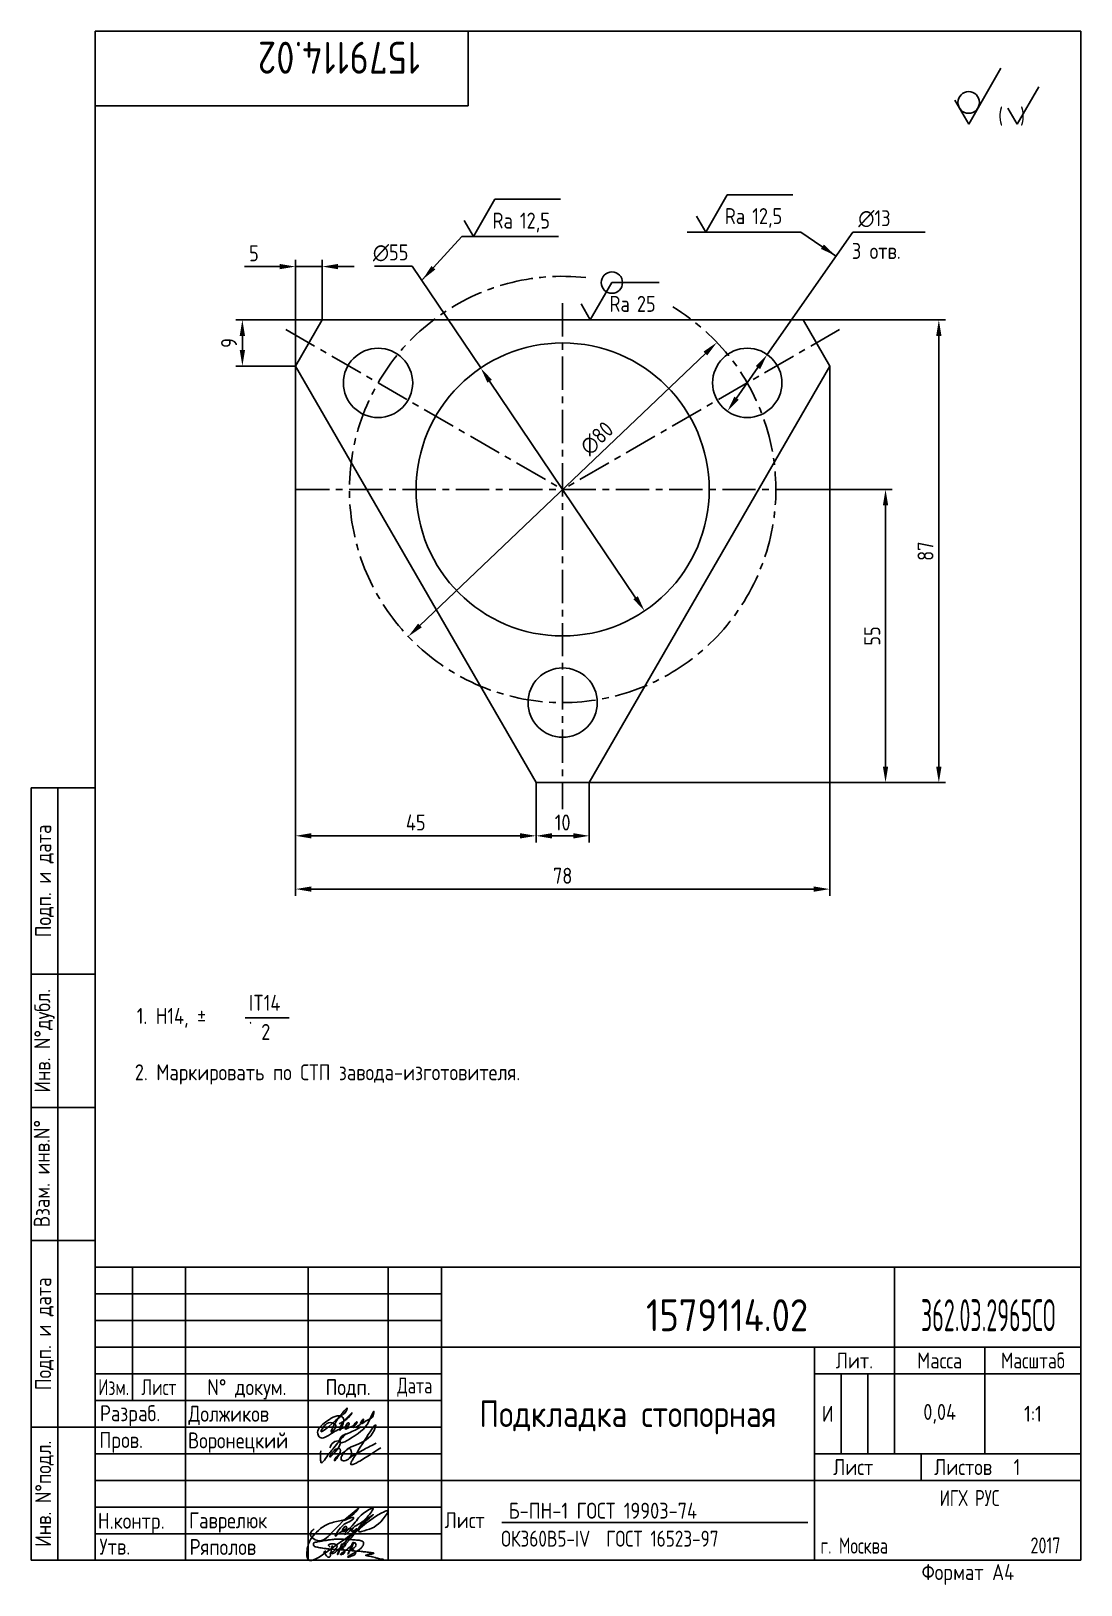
# Paper-space layout 'A4_protect' of a CAD drawing. Header units: millimetres. Extents: x 8 to 205, y 0 to 292.
# The model-space entities are those that its viewports show. They can reach past a viewport. Long polylines and large blocks are cut down to what shows.
import ezdxf
from ezdxf.enums import TextEntityAlignment as Align

# ---------------------------------------------------------------- set-up
doc = ezdxf.new("R2010")
doc.units = ezdxf.units.MM
doc.header["$LTSCALE"] = 5
doc.linetypes.add('CENTER', pattern=[2, 1.25, -0.25, 0.25, -0.25])
for name, color, linetype in [('Bord', 1, 'Continuous'), ('CEN', 5, 'CENTER'), ('Cont', 6, 'Continuous'), ('DIM', 7, 'Continuous'), ('Text', 3, 'Continuous'), ('Textb', 6, 'Continuous'), ('VPORTI', 7, 'Continuous'), ('ЂЂЊЉЂ', 3, 'Continuous')]:
    doc.layers.add(name, color=color, linetype=linetype)
doc.layers.get('VPORTI').off()
doc.styles.add('STANDART', font='simplex.shx', dxfattribs={"width": 0.85, "height": 3})
doc.styles.add('Style1', font='romans.shx', dxfattribs={"width": 0.8})
doc.dimstyles.new('Dia', dxfattribs={"dimtxt": 3, "dimasz": 3, "dimexe": 1.25, "dimexo": 0, "dimgap": 1, "dimtad": 1, "dimtoh": 1, "dimdec": 3, "dimtxsty": 'Style1', "dimcen": 2.5, "dimclrt": 3, "dimadec": 0, "dimazin": 0, "dimtfac": 1, "dimtdec": 3, "dimtmove": 0, "dimatfit": 2, "dimfxl": 1, "dimarcsym": 0})
doc.dimstyles.new('Lin', dxfattribs={"dimtxt": 3, "dimasz": 3, "dimexe": 1.25, "dimexo": 0, "dimgap": 1, "dimtad": 1, "dimdec": 3, "dimtxsty": 'Style1', "dimcen": 2.5, "dimclrt": 3, "dimadec": 0, "dimazin": 0, "dimtfac": 1, "dimtdec": 3, "dimtmove": 0, "dimatfit": 3, "dimldrblk": 'DOT', "dimfxl": 1, "dimarcsym": 0})

# ---------------------------------------------------------------- blocks, each defined once
blk = doc.blocks.new('A4')
at = {"layer": 'Bord'}
for p, q in [((20, 55), (85, 55)), ((20, 50), (85, 50)), ((20, 45), (85, 45)), ((160, 40), (160, 25)), ((165, 40), (165, 25)), ((20, 30), (85, 30)), ((20, 25), (85, 25)), ((20, 20), (85, 20)), ((20, 15), (85, 15)), ((20, 10), (85, 10))]:
    blk.add_line(p, q, dxfattribs=at)
at = {"layer": 'Cont'}
for p, q in [((205, 292), (20, 292)), ((20, 292), (20, 5)), ((90, 278), (90, 292)), ((205, 292), (205, 5)), ((20, 278), (90, 278)), ((8, 5), (8, 150)), ((8, 150), (20, 150)), ((13, 5), (13, 150)), ((8, 115), (20, 115)), ((20, 90), (8, 90)), ((20, 65), (8, 65)), ((205, 60), (20, 60)), ((20, 60), (205, 60)), ((27, 60), (27, 35)), ((37, 60), (37, 5)), ((60, 5), (60, 60)), ((75, 60), (75, 5)), ((85, 5), (85, 60)), ((170, 60), (170, 25)), ((85, 45), (205, 45)), ((155, 5), (155, 45)), ((187, 25), (187, 45)), ((20, 40), (85, 40)), ((205, 40), (155, 40)), ((85, 35), (20, 35)), ((20, 30), (8, 30)), ((155, 25), (205, 25)), ((175, 25), (175, 20)), ((205, 20), (85, 20)), ((20, 5), (8, 5)), ((205, 5), (20, 5))]:
    blk.add_line(p, q, dxfattribs=at)
at = {"layer": 'Text', "style": 'Style1', "width": 0.8}
for s, p in [('Подп. и дата', (10.5, 132.5)), ('Инв. N%%dдубл.', (10.5, 102.5)), ('Взам. инв.N%%d ', (10, 78.38)), ('Подп. и дата', (10.5, 47.5)), ('Инв. N%%dподл.', (10.5, 17.5))]:
    blk.add_text(s, height=3, rotation=90, dxfattribs=at).set_placement(p, align=Align.MIDDLE)
at = {"layer": 'Text', "style": 'Style1'}
for s, width, p in [('Лит.', 0.8, (162.5, 42.5)), ('Масса', 0.8, (178.5, 42.5)), ('Масштаб', 0.75, (196, 42.5)), ('Изм.', 0.7, (23.5, 37.5)), ('Лист', 0.7, (32, 37.5)), ('N%%d докум.', 0.8, (48.5, 37.5)), ('Подп.', 0.8, (67.5, 37.5)), ('Лист', 0.8, (162.27, 22.5)), ('Листов', 0.8, (182.9, 22.5))]:
    blk.add_text(s, height=3, dxfattribs=dict(at, width=width)).set_placement(p, align=Align.MIDDLE_CENTER)
at = {"layer": 'Text', "style": 'Style1', "width": 0.7}
for s, p in [('Дата', (80, 37.5)), ('ИГХ РУС', (184.12, 16.69))]:
    blk.add_text(s, height=3, dxfattribs=at).set_placement(p, align=Align.MIDDLE)
at = {"layer": 'Text', "style": 'Style1'}
for s, width, p in [('Разpаб.', 0.8, (20.92, 31.1)), ('Пpов.', 0.8, (20.84, 26.08)), ('Н.контp.', 0.8, (20.54, 10.92)), ('Утв.', 0.8, (20.84, 6.06)), ('г. Москва', 0.7, (156.13, 6.25)), ('Фоpмат А4', 0.8, (175.11, 1.29))]:
    blk.add_text(s, height=3, dxfattribs=dict(at, width=width)).set_placement(p)
for tag, p, width in [('ФИО', (39, 31), 0.8), ('ФИО', (39, 26), 0.8), ('ГОСТ_СОРТАМЕНТА', (98.19, 14), 0.8), ('ФИО', (39, 11), 0.8), ('ФИО', (39, 6), 0.8), ('200', (192.85, 6.29), 0.7)]:
    blk.add_attdef(tag, p, '', height=3, dxfattribs=dict(at, width=width))
at = {"layer": 'Text', "style": 'Style1', "width": 0.8}
for tag, p in [('И', (157.49, 32.5)), ('700', (178.5, 32.5)), ('1:20', (196, 32.5))]:
    blk.add_attdef(tag, text='', height=3, dxfattribs=at).set_placement(p, align=Align.MIDDLE)
blk.add_attdef('Сборочный_чертеж', text='', height=3, dxfattribs=at).set_placement((120, 21.3), align=Align.CENTER)
for tag, p in [('1', (171.12, 22.5)), ('2', (193, 22.5))]:
    blk.add_attdef(tag, text='', height=3, dxfattribs=at).set_placement(p, align=Align.MIDDLE_CENTER)
blk.add_attdef('ЛИСТ', text='', height=3, dxfattribs=at).set_placement((85.99, 12.5), align=Align.MIDDLE_LEFT)
at = {"layer": 'Text', "style": 'Style1', "width": 0.7}
blk.add_attdef('%%OГОСТ_ТЕХ._ТРЕБОВАНИЙ', text='', height=3, dxfattribs=at).set_placement((98.19, 8), align=Align.BOTTOM_LEFT)
at = {"layer": 'Textb', "style": 'Style1', "width": 0.8}
blk.add_attdef('1234567', (81, 290), '', height=6, rotation=180, dxfattribs=at)
blk.add_attdef('1234567', (123.4, 48), '', height=6, dxfattribs=at)
for tag, height, p in [('123ХЯ', 6, (183.62, 48)), ('НАИМЕНОВАНИЕ', 5, (120, 30))]:
    blk.add_attdef(tag, text='', height=height, dxfattribs=at).set_placement(p, align=Align.CENTER)
blk = doc.blocks.new('sherISO_12')
at = {"layer": 'Cont'}
for q in [(-15, -6.96), (-23.66, -12.96)]:
    blk.add_line((-21.06, -17.46), q, dxfattribs=at)
blk.add_circle((-21.06, -13.39), 2.03, dxfattribs=at)
at = {"layer": 'Text'}
for q in [(-7.92, -10.46), (-13.69, -14.46)]:
    blk.add_line((-11.96, -17.46), q, dxfattribs=at)
at = {"layer": 'Text', "style": 'Style1', "width": 0.8}
blk.add_text('(  )', height=3, dxfattribs=at).set_placement((-15.53, -17.46))
blk = doc.blocks.new('A$C63F45750')
at = {"layer": 'Text'}
for points, knots in [([(3.17, 2.37), (3.12, 2.38), (3.04, 2.41), (2.94, 2.5), (2.85, 2.57), (2.79, 2.69), (2.87, 2.77), (2.99, 2.84), (3.16, 2.89), (3.36, 2.93), (3.6, 2.95), (3.82, 2.92), (4.05, 2.87), (4.25, 2.78), (4.45, 2.63), (4.46, 2.42), (4.38, 2.26), (4.28, 2.1), (4.17, 1.94), (4.03, 1.78), (3.89, 1.62), (3.75, 1.52), (3.63, 1.43), (3.49, 1.36), (3.35, 1.3), (3.24, 1.25), (3.16, 1.21), (3.12, 1.15), (3.19, 1.1), (3.27, 1.09), (3.4, 1.07), (3.55, 1.07), (3.72, 1.12), (3.92, 1.19), (4.1, 1.34), (4.26, 1.51), (4.44, 1.65), (4.59, 1.81), (4.74, 1.93), (4.84, 2.04), (4.93, 2.14), (5.07, 2.29), (5.19, 2.53), (5.28, 2.68), (5.35, 2.96), (5.23, 2.66), (5.2, 2.44), (5.04, 2.09), (4.95, 1.81), (4.86, 1.57), (4.75, 1.31), (4.67, 1.12), (4.46, 0.78), (4.62, 1.17), (4.71, 1.45), (4.88, 1.74), (5.01, 2), (5.08, 2.19), (5.19, 2.4), (5.32, 2.58), (5.4, 2.75), (5.52, 2.89), (5.65, 3.04), (5.85, 3.1), (6.02, 3.03), (6.08, 2.87), (6.03, 2.7), (5.9, 2.51), (5.7, 2.37), (5.55, 2.23), (5.4, 2.17), (5.31, 2.12), (5.12, 2.09), (5.35, 2.07), (5.48, 2), (5.64, 1.93), (5.75, 1.8), (5.85, 1.67), (5.89, 1.54), (5.89, 1.37), (5.8, 1.2), (5.63, 1.06), (5.41, 0.94), (5.23, 0.86), (5.02, 0.92), (5.13, 1.1), (5.28, 1.16), (5.44, 1.27), (5.61, 1.36), (5.74, 1.46), (5.86, 1.53), (5.95, 1.61), (6.05, 1.69), (6.15, 1.77), (6.28, 1.87), (6.46, 2.02), (6.65, 2.19), (6.83, 2.37), (6.98, 2.49), (7.11, 2.61), (7.2, 2.74), (7.32, 2.84), (7.42, 2.97), (7.48, 3.08), (7.48, 3.27), (7.34, 3.08), (7.28, 2.94), (7.18, 2.69), (7.1, 2.46), (7, 2.22), (6.93, 1.98), (6.83, 1.78), (6.73, 1.55), (6.67, 1.34), (6.6, 1.14), (6.56, 1.03), (6.39, 0.99), (6.62, 1.33), (6.75, 1.54), (6.93, 1.87), (7.05, 2.08), (7.18, 2.32), (7.33, 2.6), (7.47, 2.89), (7.6, 3.07), (7.79, 3.18), (7.95, 3.01), (8, 2.81), (7.99, 2.62), (7.94, 2.46), (7.83, 2.33), (7.69, 2.22), (7.53, 2.11), (7.37, 2.03), (7.21, 1.99), (7.11, 1.97), (6.89, 1.98), (7.07, 1.94), (7.15, 1.9), (7.27, 1.88), (7.39, 1.84), (7.52, 1.81), (7.62, 1.72), (7.7, 1.62), (7.78, 1.51), (7.83, 1.39), (7.87, 1.26), (7.88, 1.13), (7.86, 0.99), (7.75, 0.88), (7.6, 0.77), (7.4, 0.73), (7.19, 0.66), (6.97, 0.55), (6.71, 0.48), (6.57, 0.44), (6.42, 0.42), (6.52, 0.58), (6.61, 0.64), (6.81, 0.78), (7.06, 0.89), (7.33, 1.04), (7.55, 1.16), (7.7, 1.24), (7.84, 1.32), (7.99, 1.43), (8.21, 1.58), (8.48, 1.76), (8.74, 1.95), (8.97, 2.12), (9.1, 2.29), (9.23, 2.44), (9.3, 2.6), (9.37, 2.74), (9.42, 2.92), (9.45, 3.13), (9.21, 3.48), (8.67, 3.59), (8.09, 3.63), (7.57, 3.66), (7.06, 3.74), (6.57, 3.75), (6.09, 3.74), (5.67, 3.78), (5.28, 3.78), (4.96, 3.81), (4.65, 3.83), (4.31, 3.82), (3.97, 3.79), (3.61, 3.74), (3.22, 3.67), (2.86, 3.66), (2.53, 3.61), (2.18, 3.52), (1.78, 3.54), (1.38, 3.37), (0.96, 3.35), (0.58, 3.24), (0.25, 3.19), (0.03, 3.06), (-0.03, 2.83), (0.02, 2.6), (0.26, 2.38), (0.59, 2.33), (1, 2.2), (1.48, 2.15), (1.93, 2.05), (2.35, 2.02), (2.72, 2.01), (3.11, 1.94), (3.68, 1.94), (4.25, 1.83), (4.91, 1.87), (5.53, 1.76), (6.13, 1.72), (6.73, 1.71), (7.32, 1.62), (7.99, 1.55), (8.64, 1.54), (9.16, 1.46), (9.61, 1.42), (10.03, 1.4), (10.41, 1.32), (10.73, 1.29), (11.01, 1.24), (11.18, 1.23), (11.42, 1.14), (11.18, 1.06), (11.01, 1.03), (10.71, 0.98), (10.37, 0.92), (10.1, 0.91), (9.65, 0.75), (10.22, 0.67), (10.54, 0.59), (11.08, 0.47), (11.61, 0.35), (12.17, 0.15), (12.64, 0.08), (12.98, 0.03), (13.11, 0.01), (13.18, 0)], [0, 0, 0, 0, 0.153866, 0.270441, 0.388867, 0.510533, 0.592156, 0.71333, 0.90842, 1.11344, 1.349254, 1.61246, 1.782219, 2.047249, 2.291879, 2.451528, 2.651081, 2.806158, 3.017979, 3.227348, 3.462381, 3.633009, 3.75766, 3.920516, 4.080796, 4.214529, 4.291786, 4.349969, 4.397594, 4.50822, 4.594826, 4.799244, 4.954392, 5.128468, 5.437537, 5.632649, 5.842485, 6.094987, 6.293219, 6.410959, 6.551192, 6.687808, 7.022147, 7.294342, 7.425356, 7.52079, 7.946481, 8.313051, 8.59833, 8.833695, 9.090496, 9.427695, 9.601191, 9.883219, 10.093306, 10.673943, 10.798776, 10.974628, 11.287247, 11.486184, 11.648652, 11.848902, 12.027194, 12.25348, 12.40059, 12.537783, 12.716293, 12.91523, 13.208551, 13.438489, 13.549668, 13.67779, 13.77127, 13.930001, 14.029091, 14.272112, 14.434836, 14.547084, 14.739051, 14.830983, 15.061241, 15.268922, 15.500489, 15.788979, 15.879568, 16.024283, 16.221854, 16.418714, 16.593102, 16.783247, 16.91018, 17.018213, 17.135263, 17.278205, 17.430482, 17.620087, 17.979626, 18.191789, 18.388716, 18.565718, 18.714854, 18.857929, 19.039974, 19.171375, 19.283034, 19.400085, 19.618058, 19.882245, 20.150781, 20.377854, 20.649532, 20.89723, 21.042543, 21.40016, 21.557817, 21.667145, 21.752781, 21.926256, 22.412297, 22.813145, 22.961412, 23.171289, 23.607257, 23.940428, 24.110007, 24.291214, 24.48084, 24.697609, 24.904078, 25.034245, 25.218018, 25.407651, 25.573473, 25.787447, 25.930292, 26.051316, 26.18846, 26.285312, 26.406799, 26.52425, 26.630463, 26.793722, 26.898606, 27.029313, 27.171012, 27.314101, 27.419918, 27.580557, 27.709367, 27.829268, 28.024364, 28.266961, 28.41242, 28.705761, 28.989137, 29.187748, 29.233768, 29.332802, 29.529535, 29.667094, 30.039923, 30.332117, 30.61061, 30.769982, 30.856778, 31.109923, 31.313488, 31.656425, 32.066331, 32.296628, 32.49714, 32.710276, 32.891468, 33.014834, 33.177747, 33.444503, 33.618009, 34.409008, 34.914636, 35.419802, 35.95397, 36.458179, 36.88069, 37.388403, 37.738353, 38.034261, 38.353468, 38.693154, 39.037638, 39.391136, 39.787481, 40.203773, 40.488977, 40.784975, 41.26625, 41.668005, 42.070065, 42.499388, 42.869834, 43.079573, 43.213439, 43.554591, 43.717296, 44.153724, 44.506336, 45.019111, 45.587859, 45.90191, 46.270392, 46.703958, 47.093115, 47.952647, 48.44014, 49.079253, 49.808223, 50.268654, 50.851051, 51.604831, 52.298429, 52.776925, 53.1907, 53.661988, 54.042386, 54.348524, 54.616841, 54.853814, 54.983777, 55.126096, 55.333328, 55.613101, 56.008732, 56.315809, 56.59982, 56.87931, 57.399251, 57.889617, 58.432507, 59.066698, 59.660314, 59.862668, 60.07277, 60.07277, 60.07277, 60.07277]), ([(2.31, 1.53), (2.26, 1.52), (2.17, 1.51), (2.06, 1.48), (1.93, 1.38), (2.07, 1.25), (2.14, 1.11), (2.26, 0.93), (2.39, 0.72), (2.57, 0.54), (2.71, 0.44), (2.86, 0.4), (3.02, 0.43), (3.14, 0.54), (3.21, 0.79), (3.25, 1.07), (3.31, 1.4), (3.35, 1.67), (3.38, 1.92), (3.47, 2.19), (3.5, 2.43), (3.54, 2.59), (3.56, 2.64)], [0, 0, 0, 0, 0.15847, 0.269731, 0.363591, 0.555514, 0.688037, 0.848606, 1.204359, 1.433632, 1.58673, 1.729549, 1.880686, 2.057874, 2.19169, 2.63505, 2.928153, 3.184121, 3.441863, 3.696117, 4.025873, 4.178055, 4.178055, 4.178055, 4.178055])]:
    blk.add_open_spline(points, degree=3, knots=knots, dxfattribs=at)
blk = doc.blocks.new('A$C6CF913E7')
at = {"layer": 'Text'}
blk.add_circle((0, 0), 2, dxfattribs=at)
blk = doc.blocks.new('sherISO_07')
at = {"layer": 'Text'}
blk.add_line((4.04, 7), (12.93, 7), dxfattribs=at)
blk.add_lwpolyline([(-1.73, 3), (0, 0), (4.04, 7)], dxfattribs=at)
blk.add_blockref('A$C6CF913E7', (4.04, 7))
at = {"layer": 'Text', "style": 'Style1', "width": 0.8}
blk.add_text('Ra', height=3, dxfattribs=at).set_placement((3.58, 1.5))
blk.add_attdef('25', (8.73, 1.5), '', height=3, dxfattribs=at)
blk = doc.blocks.new('*D29')
at = {"layer": 'Defpoints', "color": 0, "transparency": 16777216}
for p in [(893.89, 201.13), (898.89, 191.13), (893.89, 182.47)]:
    blk.add_point(p, dxfattribs=at)
at = {"layer": 'DIM', "color": 0, "lineweight": -2, "transparency": 16777216}
for p, q in [((893.89, 182.47), (893.89, 202.38)), ((898.89, 191.13), (898.89, 202.38)), ((890.89, 201.13), (884.29, 201.13)), ((898.89, 201.13), (893.89, 201.13)), ((901.89, 201.13), (904.89, 201.13))]:
    blk.add_line(p, q, dxfattribs=at)
at = {"layer": 'DIM', "color": 0, "transparency": 16777216}
for points in [[(890.89, 201.63), (890.89, 200.63), (893.89, 201.13)], [(901.89, 201.63), (901.89, 200.63), (898.89, 201.13)]]:
    blk.add_solid(points, dxfattribs=at)
at = {"layer": 'DIM', "color": 3, "transparency": 16777216, "insert": (886.09, 203.63), "char_height": 3, "attachment_point": 5, "style": 'Style1'}
blk.add_mtext('5', dxfattribs=at)
blk = doc.blocks.new('*D30')
at = {"layer": 'Defpoints', "color": 0, "transparency": 16777216}
for p in [(898.89, 191.13), (883.92, 182.47), (893.89, 182.47)]:
    blk.add_point(p, dxfattribs=at)
at = {"layer": 'DIM', "color": 0, "lineweight": -2, "transparency": 16777216}
for p, q in [((898.89, 191.13), (882.67, 191.13)), ((883.92, 188.13), (883.92, 185.47)), ((893.89, 182.47), (882.67, 182.47))]:
    blk.add_line(p, q, dxfattribs=at)
at = {"layer": 'DIM', "color": 0, "transparency": 16777216}
for points in [[(883.42, 188.13), (884.42, 188.13), (883.92, 191.13)], [(883.42, 185.47), (884.42, 185.47), (883.92, 182.47)]]:
    blk.add_solid(points, dxfattribs=at)
at = {"layer": 'DIM', "color": 3, "transparency": 16777216, "insert": (881.42, 186.8), "char_height": 3, "attachment_point": 5, "rotation": 90, "style": 'Style1'}
blk.add_mtext('9', dxfattribs=at)
blk = doc.blocks.new('_Dot')
at = {"color": 0, "linetype": 'ByBlock', "lineweight": -2}
blk.add_line((-0.5, 0), (-1, 0), dxfattribs=at)
at = {"color": 0, "linetype": 'ByBlock', "const_width": 0.5}
blk.add_lwpolyline([(-0.25, 0, 1), (0.25, 0, 1)], format="xyb", close=True, dxfattribs=at)
blk = doc.blocks.new('*D31')
at = {"layer": 'Defpoints', "color": 0, "transparency": 16777216}
for p in [(939.02, 104.3), (949.02, 104.3), (949.02, 94.3)]:
    blk.add_point(p, dxfattribs=at)
at = {"layer": 'DIM', "color": 0, "lineweight": -2, "transparency": 16777216}
for p, q in [((939.02, 104.3), (939.02, 93.05)), ((949.02, 104.3), (949.02, 93.05)), ((942.02, 94.3), (946.02, 94.3))]:
    blk.add_line(p, q, dxfattribs=at)
at = {"layer": 'DIM', "color": 0, "transparency": 16777216}
for points in [[(942.02, 94.8), (942.02, 93.8), (939.02, 94.3)], [(946.02, 94.8), (946.02, 93.8), (949.02, 94.3)]]:
    blk.add_solid(points, dxfattribs=at)
at = {"layer": 'DIM', "color": 3, "transparency": 16777216, "insert": (944.02, 96.8), "char_height": 3, "attachment_point": 5, "style": 'Style1'}
blk.add_mtext('10', dxfattribs=at)
blk = doc.blocks.new('*D32')
at = {"layer": 'Defpoints', "color": 0, "transparency": 16777216}
for p in [(893.89, 182.47), (994.15, 182.47), (994.15, 84.3)]:
    blk.add_point(p, dxfattribs=at)
at = {"layer": 'DIM', "color": 0, "lineweight": -2, "transparency": 16777216}
for p, q in [((893.89, 182.47), (893.89, 83.05)), ((994.15, 182.47), (994.15, 83.05)), ((896.89, 84.3), (991.15, 84.3))]:
    blk.add_line(p, q, dxfattribs=at)
at = {"layer": 'DIM', "color": 0, "transparency": 16777216}
for points in [[(896.89, 84.8), (896.89, 83.8), (893.89, 84.3)], [(991.15, 84.8), (991.15, 83.8), (994.15, 84.3)]]:
    blk.add_solid(points, dxfattribs=at)
at = {"layer": 'DIM', "color": 3, "transparency": 16777216, "insert": (944.02, 86.8), "char_height": 3, "attachment_point": 5, "style": 'Style1'}
blk.add_mtext('78', dxfattribs=at)
blk = doc.blocks.new('*D33')
at = {"layer": 'Defpoints', "color": 0, "transparency": 16777216}
for p in [(893.89, 116.65), (939.02, 104.3), (893.89, 94.3)]:
    blk.add_point(p, dxfattribs=at)
at = {"layer": 'DIM', "color": 0, "lineweight": -2, "transparency": 16777216}
for p, q in [((893.89, 116.65), (893.89, 93.05)), ((939.02, 104.3), (939.02, 93.05)), ((936.02, 94.3), (896.89, 94.3))]:
    blk.add_line(p, q, dxfattribs=at)
at = {"layer": 'DIM', "color": 0, "transparency": 16777216}
for points in [[(896.89, 94.8), (896.89, 93.8), (893.89, 94.3)], [(936.02, 94.8), (936.02, 93.8), (939.02, 94.3)]]:
    blk.add_solid(points, dxfattribs=at)
at = {"layer": 'DIM', "color": 3, "transparency": 16777216, "insert": (916.45, 96.8), "char_height": 3, "attachment_point": 5, "style": 'Style1'}
blk.add_mtext('45', dxfattribs=at)
blk = doc.blocks.new('*D34')
at = {"layer": 'Defpoints', "color": 0, "transparency": 16777216}
for p in [(988.34, 159.3), (1004.61, 159.3), (949.02, 104.3)]:
    blk.add_point(p, dxfattribs=at)
at = {"layer": 'DIM', "color": 0, "lineweight": -2, "transparency": 16777216}
for p, q in [((988.34, 159.3), (1005.86, 159.3)), ((1004.61, 107.3), (1004.61, 156.3)), ((949.02, 104.3), (1005.86, 104.3))]:
    blk.add_line(p, q, dxfattribs=at)
at = {"layer": 'DIM', "color": 0, "transparency": 16777216}
for points in [[(1004.11, 156.3), (1005.11, 156.3), (1004.61, 159.3)], [(1004.11, 107.3), (1005.11, 107.3), (1004.61, 104.3)]]:
    blk.add_solid(points, dxfattribs=at)
at = {"layer": 'DIM', "color": 3, "transparency": 16777216, "insert": (1002.11, 131.8), "char_height": 3, "attachment_point": 5, "rotation": 90, "style": 'Style1'}
blk.add_mtext('55', dxfattribs=at)
blk = doc.blocks.new('*D35')
at = {"layer": 'Defpoints', "color": 0, "transparency": 16777216}
for p in [(989.15, 191.13), (949.02, 104.3), (1014.61, 104.3)]:
    blk.add_point(p, dxfattribs=at)
at = {"layer": 'DIM', "color": 0, "lineweight": -2, "transparency": 16777216}
for p, q in [((989.15, 191.13), (1015.86, 191.13)), ((1014.61, 188.13), (1014.61, 107.3)), ((949.02, 104.3), (1015.86, 104.3))]:
    blk.add_line(p, q, dxfattribs=at)
at = {"layer": 'DIM', "color": 0, "transparency": 16777216}
for points in [[(1014.11, 188.13), (1015.11, 188.13), (1014.61, 191.13)], [(1014.11, 107.3), (1015.11, 107.3), (1014.61, 104.3)]]:
    blk.add_solid(points, dxfattribs=at)
at = {"layer": 'DIM', "color": 3, "transparency": 16777216, "insert": (1012.11, 147.72), "char_height": 3, "attachment_point": 5, "rotation": 90, "style": 'Style1'}
blk.add_mtext('87', dxfattribs=at)
blk = doc.blocks.new('*D36')
at = {"layer": 'Defpoints', "color": 0, "transparency": 16777216}
for p in [(928.64, 182.1), (959.39, 136.5)]:
    blk.add_point(p, dxfattribs=at)
at = {"layer": 'DIM', "color": 0, "lineweight": -2, "transparency": 16777216}
for p, q in [((915.77, 201.2), (908.71, 201.2)), ((928.64, 182.1), (915.77, 201.2)), ((957.72, 138.99), (930.32, 179.62))]:
    blk.add_line(p, q, dxfattribs=at)
at = {"layer": 'DIM', "color": 0, "transparency": 16777216}
for points in [[(930.74, 179.9), (929.91, 179.34), (928.64, 182.1)], [(958.13, 139.27), (957.3, 138.71), (959.39, 136.5)]]:
    blk.add_solid(points, dxfattribs=at)
at = {"layer": 'DIM', "color": 3, "transparency": 16777216, "insert": (911.74, 203.7), "char_height": 3, "attachment_point": 5, "style": 'Style1'}
blk.add_mtext('∅55', dxfattribs=at)
blk = doc.blocks.new('sherISO_01')
at = {"layer": 'Text'}
blk.add_line((4.04, 7), (16.36, 7), dxfattribs=at)
blk.add_lwpolyline([(-1.73, 3), (0, 0), (4.04, 7)], dxfattribs=at)
at = {"layer": 'Text', "style": 'Style1', "width": 0.8}
blk.add_text('Ra', height=3, dxfattribs=at).set_placement((3.58, 1.5))
blk.add_attdef('12,5', (8.73, 1.5), '', height=3, dxfattribs=at)
blk = doc.blocks.new('*D37')
at = {"layer": 'Defpoints', "color": 0, "transparency": 16777216}
for p in [(982.39, 184.63), (974.93, 173.98)]:
    blk.add_point(p, dxfattribs=at)
at = {"layer": 'DIM', "color": 0, "lineweight": -2, "transparency": 16777216}
for p, q in [((982.39, 184.63), (998.49, 207.61)), ((998.49, 207.61), (1005.54, 207.61)), ((976.65, 176.44), (980.67, 182.17))]:
    blk.add_line(p, q, dxfattribs=at)
at = {"layer": 'DIM', "color": 0, "transparency": 16777216}
for points in [[(980.26, 182.46), (981.08, 181.88), (982.39, 184.63)], [(976.24, 176.72), (977.06, 176.15), (974.93, 173.98)]]:
    blk.add_solid(points, dxfattribs=at)
at = {"layer": 'DIM', "color": 3, "transparency": 16777216, "insert": (1002.52, 210.11), "char_height": 3, "attachment_point": 5, "style": 'Style1'}
blk.add_mtext('∅13', dxfattribs=at)
blk = doc.blocks.new('*D38')
at = {"layer": 'Defpoints', "color": 0, "transparency": 16777216}
for p in [(972.98, 186.9), (915.06, 131.71)]:
    blk.add_point(p, dxfattribs=at)
at = {"layer": 'DIM', "color": 0, "lineweight": -2, "transparency": 16777216}
blk.add_line((917.23, 133.78), (970.81, 184.83), dxfattribs=at)
at = {"layer": 'DIM', "color": 0, "transparency": 16777216}
for points in [[(970.46, 185.19), (971.15, 184.47), (972.98, 186.9)], [(916.89, 134.14), (917.58, 133.42), (915.06, 131.71)]]:
    blk.add_solid(points, dxfattribs=at)
at = {"layer": 'DIM', "color": 3, "transparency": 16777216, "insert": (950.45, 168.89), "char_height": 3, "attachment_point": 5, "rotation": 43.6168, "style": 'Style1'}
blk.add_mtext('∅80', dxfattribs=at)

msp = doc.modelspace()

# ---------------------------------------------------------------- linework, layer by layer
at = {"layer": 'CEN'}
for p, q in [((944.0197, 194.2378), (944.0197, 99.3038)), ((892.0581, 189.3038), (944.0197, 159.3038)), ((995.9812, 189.3038), (944.0197, 159.3038)), ((893.9883, 159.3038), (994.051, 159.3038))]:
    msp.add_line(p, q, dxfattribs=at)
msp.add_arc((944.0197, 159.3038), 40, 83.757624, 58.888573, dxfattribs=at)
at = {"layer": 'Cont'}
for p, q in [((898.8883, 191.1339), (893.8883, 182.4737)), ((989.1511, 191.1339), (898.8883, 191.1339)), ((994.1511, 182.4737), (989.1511, 191.1339)), ((893.8883, 182.4737), (939.0197, 104.3038)), ((949.0197, 104.3038), (994.1511, 182.4737)), ((939.0197, 104.3038), (949.0197, 104.3038))]:
    msp.add_line(p, q, dxfattribs=at)
for centre, radius in [((944.0197, 159.3038), 27.5), ((909.3786, 179.3038), 6.5), ((978.6607, 179.3038), 6.5), ((944.0197, 119.3038), 6.5)]:
    msp.add_circle(centre, radius, dxfattribs=at)
at = {"layer": 'DIM'}
msp.add_line((1002.5157, 207.6083), (1012.0448, 207.6083), dxfattribs=at)

# ---------------------------------------------------------------- block references
at = {"layer": 'Text'}
for name, p, values in [('sherISO_01', (927.2698, 206.7598), {'12,5': '12,5'}), ('sherISO_01', (970.8602, 207.6083), {'12,5': '12,5'}), ('sherISO_07', (949.2131, 191.1339), {'25': '25'})]:
    msp.add_blockref(name, p, dxfattribs=at).add_auto_attribs(values)

# ---------------------------------------------------------------- texts
at = {"layer": 'Text', "style": 'Style1', "width": 0.8}
msp.add_text('3 отв.', height=3, dxfattribs=at).set_placement((998.2854, 202.5594))

# ---------------------------------------------------------------- dimensions: what is measured, and where the dimension line sits
at = {"layer": 'DIM'}
for p1, p2, picture, middle in [((974.9315, 173.98), (982.3899, 184.6276), '*D37', (1002.5157, 207.6083)), ((959.3948, 136.5035), (928.6446, 182.1042), '*D36', (911.739, 201.2)), ((915.0609, 131.7106), (972.9785, 186.8971), '*D38', (952.1786, 167.078))]:
    dim = msp.add_diameter_dim_2p(p1=p1, p2=p2, dimstyle='Dia', dxfattribs=at)
    dim.commit()
    dim.dimension.update_dxf_attribs({"geometry": picture, "text_midpoint": middle, "dimtype": 163})
for base, p1, p2, picture, middle in [((893.8883, 201.1339), (898.8883, 191.1339), (893.8883, 182.4737), '*D29', (886.0883, 203.6339)), ((949.0197, 94.3038), (939.0197, 104.3038), (949.0197, 104.3038), '*D31', (944.0197, 96.8038))]:
    dim = msp.add_linear_dim(base=base, p1=p1, p2=p2, dimstyle='Dia', dxfattribs=at)
    dim.commit()
    dim.dimension.update_dxf_attribs({"geometry": picture, "text_midpoint": middle})
for base, p1, p2, dimstyle, picture, middle in [((883.9158, 182.4737), (898.8883, 191.1339), (893.8883, 182.4737), 'Lin', '*D30', (881.4158, 186.8038)), ((1014.6054, 104.3038), (989.1511, 191.1339), (949.0197, 104.3038), 'Dia', '*D35', (1012.1054, 147.7189))]:
    dim = msp.add_linear_dim(base=base, p1=p1, p2=p2, angle=90, dimstyle=dimstyle, override={"dimdec": 0}, dxfattribs=at)
    dim.commit()
    dim.dimension.update_dxf_attribs({"geometry": picture, "text_midpoint": middle})
dim = msp.add_linear_dim(base=(994.1511, 84.3038), p1=(893.8883, 182.4737), p2=(994.1511, 182.4737), text='78', dimstyle='Dia', override={"dimdec": 0}, dxfattribs=at)
dim.commit()
dim.dimension.update_dxf_attribs({"geometry": '*D32', "text_midpoint": (944.0197, 86.8038)})
dim = msp.add_linear_dim(base=(1004.6054, 159.3038), p1=(949.0197, 104.3038), p2=(988.3376, 159.3038), angle=90, dimstyle='Dia', dxfattribs=at)
dim.commit()
dim.dimension.update_dxf_attribs({"geometry": '*D34', "text_midpoint": (1002.1054, 131.8038)})
dim = msp.add_linear_dim(base=(893.8883, 94.3038), p1=(939.0197, 104.3038), p2=(893.8883, 116.6475), dimstyle='Lin', override={"dimdec": 0}, dxfattribs=at)
dim.commit()
dim.dimension.update_dxf_attribs({"geometry": '*D33', "text_midpoint": (916.454, 96.8038)})

# ---------------------------------------------------------------- leaders
for points in [[(995.2423, 203.1726), (988.7051, 207.6083), (967.3949, 207.6083)], [(917.7308, 198.7012), (925.1174, 206.7598), (943.2185, 206.7598)]]:
    msp.add_leader(points, dimstyle='Dia', override={"dimgap": 1, "dimtad": 0}, dxfattribs=at)

psp = doc.layouts.new('A4_protect')

# ---------------------------------------------------------------- linework, layer by layer
at = {"layer": 'Cont'}
for p, q in [((205, 292), (205, 5)), ((20, 60), (20, 150.81))]:
    psp.add_line(p, q, dxfattribs=at)
at = {"layer": 'Text'}
psp.add_line((48.2, 106.84), (56.46, 106.84), dxfattribs=at)
for points, knots in [([(69.96, 30.07), (69.2, 29.65), (67.89, 28.93), (66.01, 28.35), (65.69, 26.41), (70.62, 29.52), (70.95, 30.13), (72.36, 33.15), (72.32, 31.72), (71.45, 31.59), (69.26, 30.12), (70.57, 31.87), (70.04, 30.35), (67.51, 29.25), (69.4, 31.42), (68.86, 30.22), (68.13, 30.25), (66.26, 29.01), (67.6, 31.27), (67.72, 30.17), (65.82, 29.73), (64.54, 28.9), (62.4, 27.55), (61.35, 29.28), (62.85, 30.7), (64.26, 31.66), (65.54, 32.3), (66.5, 31.89), (66.91, 30.89), (65.61, 28.58), (66.31, 30.87), (66.91, 31.32), (68.56, 33.13), (67.57, 31.68), (66.84, 31.14), (66.04, 30.74), (65.79, 30.62)], [0, 0, 0, 0, 2.703743, 4.672825, 5.02799, 7.955933, 13.437489, 13.883188, 14.189441, 16.413959, 17.478513, 18.47964, 18.959294, 20.910841, 22.003091, 22.470554, 23.533771, 24.710748, 26.01626, 26.201331, 27.488187, 30.382065, 32.258784, 33.069724, 35.439902, 37.010787, 38.612861, 39.32109, 39.818865, 41.83144, 42.782113, 44.494961, 45.867914, 46.467245, 48.290622, 49.101188, 49.101188, 49.101188, 49.101188]), ([(64.31, 29.29), (64.73, 30.21), (65.27, 31.39), (67.54, 33.96), (67.09, 32.79), (65.58, 31.76), (61.38, 27.65), (63.03, 30.4), (64.01, 31.08), (65.57, 30.39), (64.93, 29.58), (64.41, 28.89), (64.25, 29.16), (64.29, 29.24), (64.31, 29.29)], [0, 0, 0, 0, 4.062617, 5.226919, 5.800291, 6.663227, 11.774431, 12.938639, 14.11351, 15.354081, 16.396133, 16.918576, 17.03251, 17.182794, 17.182794, 17.182794, 17.182794]), ([(64.04, 26.1), (64.2, 26.48), (64.52, 27.23), (67.02, 27.79), (65.21, 25.34), (63.7, 24), (64.75, 26), (66.89, 26.07), (64.42, 22.77), (65.48, 24.98), (66.65, 24.88), (67.62, 26.38), (68.46, 25), (67.62, 23.67), (65.59, 23.66), (67.17, 26.07), (69.58, 26.74), (71.95, 28.02), (73.44, 32.45), (69.66, 25.92), (66.99, 21.78), (70.46, 24.05), (73.6, 26.1)], [0, 0, 0, 0, 1.213353, 2.399709, 5.497648, 5.861317, 7.611627, 8.43806, 10.837371, 11.583123, 13.461301, 14.534506, 15.162086, 17.217848, 17.944717, 20.123775, 21.948027, 26.460707, 27.144718, 34.52243, 35.159468, 41.304292, 41.304292, 41.304292, 41.304292]), ([(62.35, 25.54), (62.31, 25.09), (62.25, 24.43), (62.4, 22.89), (63.74, 24.79), (64.87, 26.22), (66.25, 27.83), (67.05, 28.77)], [0, 0, 0, 0, 1.523947, 2.237958, 3.351836, 5.856423, 9.374056, 9.374056, 9.374056, 9.374056]), ([(72.78, 26.99), (72.01, 26.6), (70.3, 25.73), (68.63, 24.77), (67.7, 24.25)], [0, 0, 0, 0, 2.587978, 5.77327, 5.77327, 5.77327, 5.77327]), ([(61.09, 10.91), (60.76, 10.6), (59.88, 9.8), (62.27, 7.94), (65.4, 11.19), (66.89, 12.81), (69.78, 15.03), (67.88, 12.95), (66.47, 12.43), (63.77, 12.04), (61.47, 10.38), (59.74, 8.34), (59.59, 3.82), (65.75, 8.19), (69.5, 10.79), (72.78, 13.5), (75.45, 14.63), (73.13, 11.29), (71.84, 10.98), (68.53, 9.92), (70.8, 12.35), (72.87, 14.07), (70.18, 12.26), (69.07, 10.16), (64.29, 5.03), (66.89, 8.52), (70.01, 11.74), (67.87, 9.94), (68.43, 11.26), (69.59, 11.79), (70.77, 12.65), (73.03, 15.5), (69.41, 13.39), (69.11, 12.08), (66.07, 9.48), (67.69, 10.17), (68.29, 11.4), (67.23, 10.62), (65.93, 10.09), (66.98, 11.74), (67.34, 11.02), (66.27, 10.56), (64.46, 8.8), (65.95, 11.04), (66.87, 12), (68.03, 12.32), (68.98, 13.35), (67.73, 12.87), (66.69, 12.47)], [0, 0, 0, 0, 1.17994, 3.087717, 5.863103, 12.338328, 12.854096, 14.088578, 16.834551, 19.302558, 21.570562, 25.210018, 27.650956, 31.348291, 40.129863, 44.562748, 45.223917, 46.979401, 51.214655, 52.099288, 55.323111, 56.227801, 58.471865, 60.028126, 65.752911, 68.466223, 71.038525, 71.934922, 72.780229, 73.495807, 76.028152, 77.999346, 80.11892, 83.1954, 85.334448, 86.270878, 87.060466, 88.110212, 88.803314, 89.989889, 90.197567, 90.706974, 92.884587, 94.19917, 96.055742, 97.375783, 97.753899, 99.636325, 99.636325, 99.636325, 99.636325])]:
    psp.add_open_spline(points, degree=3, knots=knots, dxfattribs=at)
at = {"layer": 'ЂЂЊЉЂ'}
psp.add_line((96.31, 12.11), (153.73, 12.11), dxfattribs=at)

# ---------------------------------------------------------------- block references
ref = psp.add_blockref('A4', (0, 0))
ref.add_attrib('ФИО', 'Должиков', (37.52, 31), dxfattribs={"layer": 'Text', "height": 3, "style": 'Style1', "width": 0.8})
ref.add_attrib('ФИО', 'Воронецкий', (37.45, 26), dxfattribs={"layer": 'Text', "height": 3, "style": 'Style1', "width": 0.8})
ref.add_attrib('ФИО', 'Гаврелюк', (37.66, 11), dxfattribs={"layer": 'Text', "height": 3, "style": 'Style1', "width": 0.8})
ref.add_attrib('ФИО', 'Ряполов', (37.75, 6), dxfattribs={"layer": 'Text', "height": 3, "style": 'Style1', "width": 0.8})
ref.add_attrib('123ХЯ', '362.03.2965СО', dxfattribs={"layer": 'Textb', "height": 6, "style": 'Style1', "width": 0.48}).set_placement((187.61, 48), align=Align.CENTER)
ref.add_attrib('1234567', '1579114.02', (123.4, 48), dxfattribs={"layer": 'Textb', "height": 6, "style": 'Style1', "width": 0.8})
ref.add_attrib('НАИМЕНОВАНИЕ', 'Подкладка стопорная', dxfattribs={"layer": 'Textb', "height": 5, "style": 'Style1', "width": 0.8}).set_placement((120, 30), align=Align.CENTER)
ref.add_attrib('И', 'И', dxfattribs={"layer": 'Text', "height": 3, "style": 'Style1', "width": 0.8}).set_placement((157.49, 32.5), align=Align.MIDDLE)
ref.add_attrib('700', '0,04', dxfattribs={"layer": 'Text', "height": 3, "style": 'Style1', "width": 0.8}).set_placement((178.5, 32.5), align=Align.MIDDLE)
ref.add_attrib('1:20', '1:1', dxfattribs={"layer": 'Text', "height": 3, "style": 'Style1', "width": 0.8}).set_placement((196, 32.5), align=Align.MIDDLE)
ref.add_attrib('2', '1', dxfattribs={"layer": 'Text', "height": 3, "style": 'Style1', "width": 0.8}).set_placement((193, 22.5), align=Align.MIDDLE_CENTER)
ref.add_attrib('200', '2017', (195.54, 6.29), dxfattribs={"layer": 'Text', "height": 3, "style": 'Style1', "width": 0.7})
ref.add_attrib('1234567', '1579114.02', (81, 290), dxfattribs={"layer": 'Textb', "height": 6, "rotation": 180, "style": 'Style1', "width": 0.8})
at = {"layer": 'Cont'}
for name, p in [('sherISO_12', (205, 292)), ('A$C63F45750', (60.98, 5.17))]:
    psp.add_blockref(name, p, dxfattribs=at)

# ---------------------------------------------------------------- texts
at = {"layer": 'Text', "style": 'Style1', "width": 0.8}
for s, p in [('IT14', (48.88, 108.13)), ('1. H14, %%p     .', (27.83, 105.66)), ('2', (51.18, 102.66)), ('2. Маркировать по СТП завода-изготовителя.', (27.46, 95.09))]:
    psp.add_text(s, height=3, dxfattribs=at).set_placement(p)
at = {"layer": 'ЂЂЊЉЂ', "style": 'STANDART'}
for s, width, p in [('Б-ПН-1 ГОСТ 19903-74', 0.8, (97.64, 12.81)), ('Лист', 0.8, (85.6, 11.03)), ('ОК360В5-IV  ГОСТ 16523-97', 0.75, (96.21, 7.56))]:
    psp.add_text(s, height=3, dxfattribs=dict(at, width=width)).set_placement(p)

# ---------------------------------------------------------------- viewports
at = {"layer": 'VPORTI'}
psp.add_viewport(center=(112.04, 197.99), size=(159.2, 149.5403), view_center_point=(948.3115, 151.3212), view_height=149.540273, dxfattribs=at)

doc.saveas('drawing.dxf')
